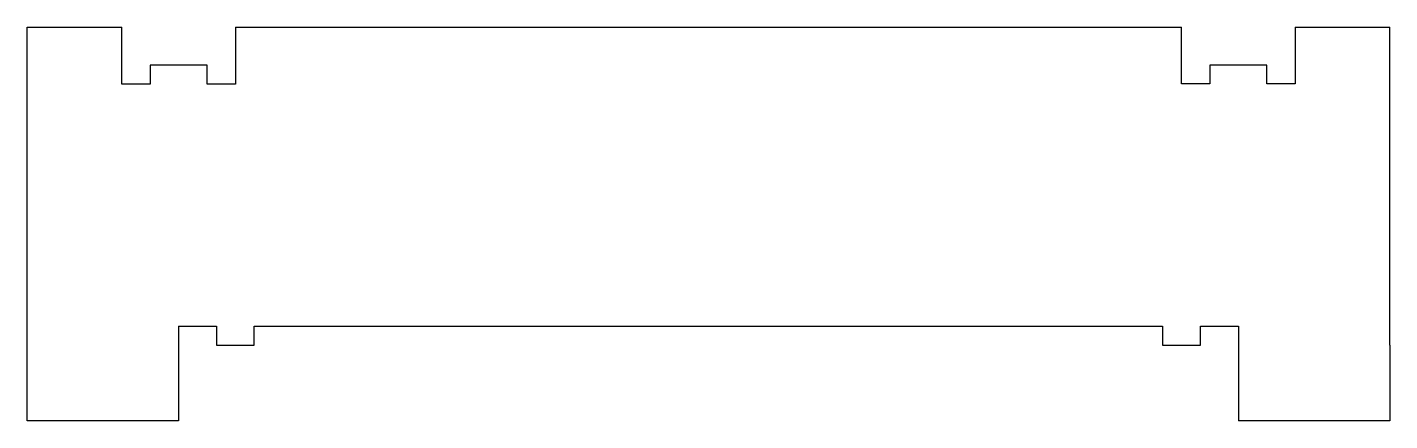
# Model space of a CAD drawing. Header units: inches. Extents: x 0 to 9, y 0 to 2.6.
import ezdxf

# ---------------------------------------------------------------- set-up
doc = ezdxf.new("R2010")
doc.units = ezdxf.units.IN
doc.header["$MEASUREMENT"] = 0
doc.layers.add('CUT', color=7, linetype='Continuous')

msp = doc.modelspace()

# ---------------------------------------------------------------- linework, layer by layer
at = {"layer": 'CUT'}
for p, q in [((0.0001, 2.6), (0.6251, 2.6)), ((0.0001, 0.5), (0.0001, 2.6)), ((0.6251, 2.225), (0.6251, 2.6)), ((1.3751, 2.6), (1.3751, 2.225)), ((1.3751, 2.6), (7.6251, 2.6)), ((7.6251, 2.2251), (7.6251, 2.6)), ((8.3751, 2.6), (8.3751, 2.2251)), ((8.3751, 2.6), (9.0001, 2.6)), ((9.0001, 0.5), (9.0001, 2.6)), ((0.8126, 2.35), (0.8126, 2.225)), ((1.1876, 2.35), (0.8126, 2.35)), ((1.1876, 2.225), (1.1876, 2.35)), ((7.8126, 2.3501), (7.8126, 2.2251)), ((8.1876, 2.3501), (7.8126, 2.3501)), ((8.1876, 2.2251), (8.1876, 2.3501)), ((0.8126, 2.225), (0.6251, 2.225)), ((1.3751, 2.225), (1.1876, 2.225)), ((7.8126, 2.2251), (7.6251, 2.2251)), ((8.3751, 2.2251), (8.1876, 2.2251)), ((1, 0.625), (1.25, 0.625)), ((1, 0.625), (1, 0)), ((1.25, 0.625), (1.25, 0.5)), ((1.5, 0.625), (7.5, 0.6251)), ((1.5, 0.5), (1.5, 0.625)), ((7.5, 0.6251), (7.5, 0.5)), ((7.75, 0.5), (7.75, 0.6251)), ((7.75, 0.6251), (8, 0.6251)), ((8, 0.6251), (8, 0.0001)), ((0, 0.5), (0.0001, 0.5)), ((0, 0), (0, 0.5)), ((1.25, 0.5), (1.5, 0.5)), ((7.5, 0.5), (7.75, 0.5)), ((9, 0.5), (9, 0.0001)), ((9, 0.5), (9.0001, 0.5)), ((1, 0), (0, 0)), ((9, 0.0001), (8, 0.0001))]:
    msp.add_line(p, q, dxfattribs=at)

doc.saveas('drawing.dxf')
